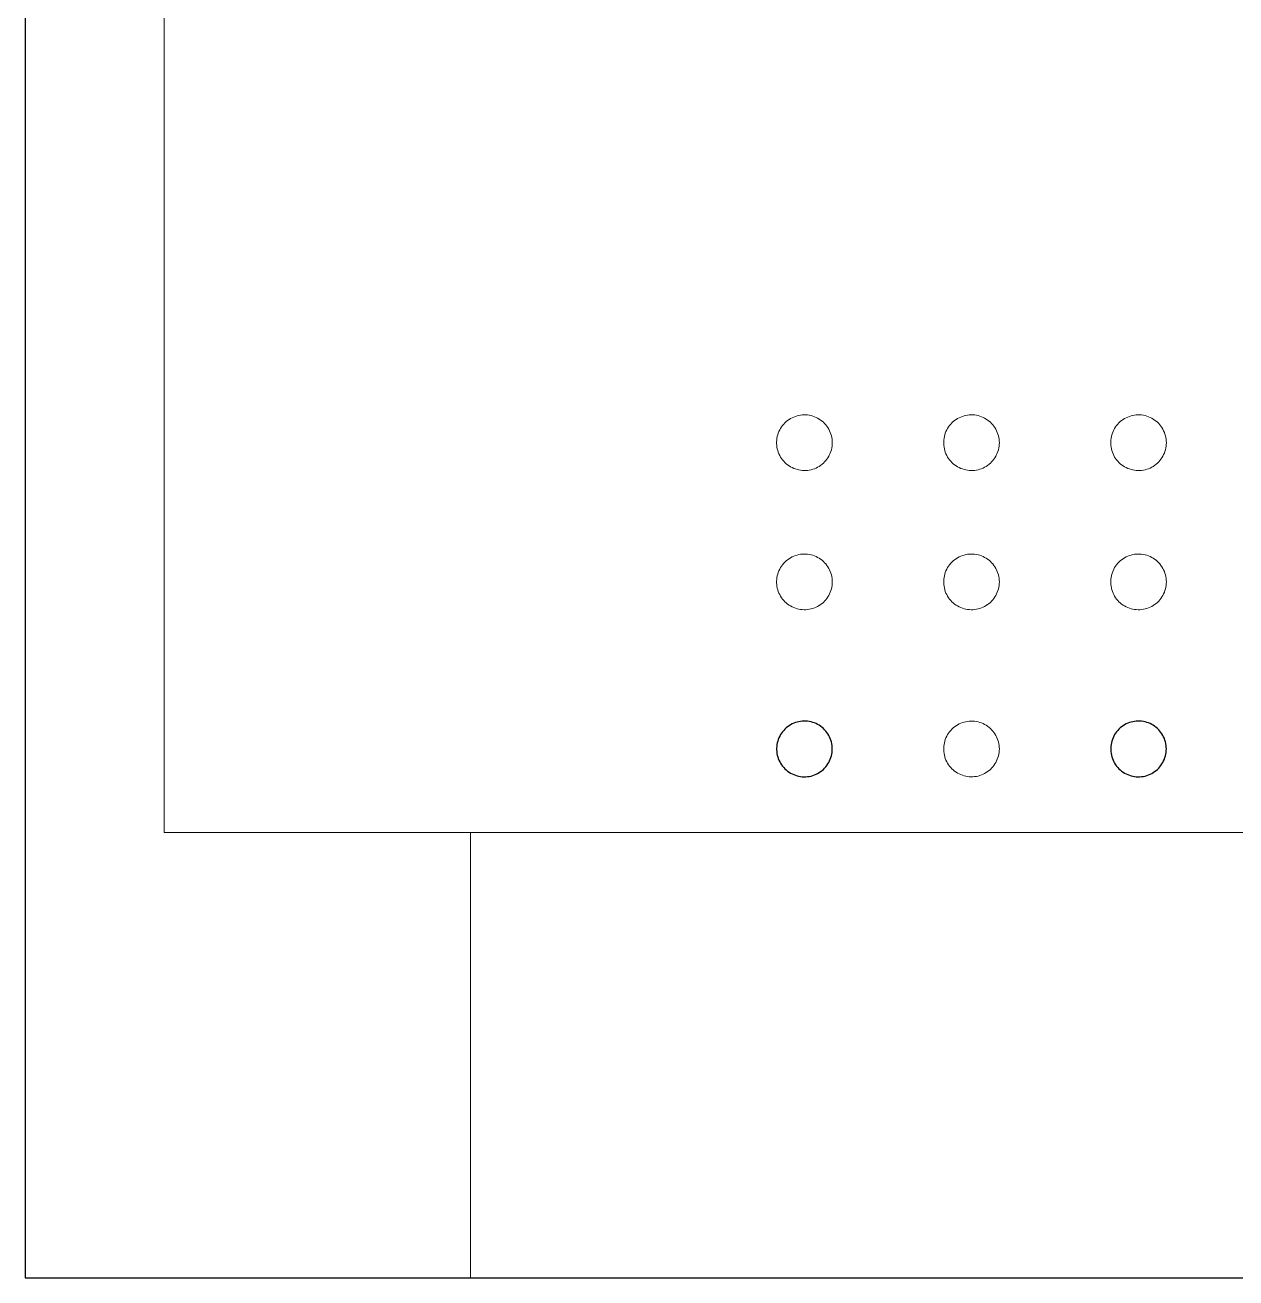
# Paper-space layout 'Sample Network Drawing - A1 Sheet' of a CAD drawing. Extents: x 49 to 806, y 22 to 564.
# Drawn here: x 612.486 to 616.105, y 221.859 to 225.603 of the extents above; entities that cross this region are included whole.
import ezdxf

# ---------------------------------------------------------------- set-up
doc = ezdxf.new("R2010")
doc.units = 0
doc.layers.add('N-EQPM', color=4, linetype='Continuous', lineweight=25)

psp = doc.layouts.new('Sample Network Drawing - A1 Sheet')

# ---------------------------------------------------------------- linework, layer by layer
at = {"layer": 'N-EQPM', "lineweight": 30}
for p, q in [((612.4862, 237.0003), (612.4862, 221.8591)), ((612.4862, 237.0003), (612.4862, 221.8591)), ((612.4862, 221.8591), (619.7241, 221.8591)), ((612.4862, 221.8591), (619.7241, 221.8591))]:
    psp.add_line(p, q, dxfattribs=at)
at = {"layer": 'N-EQPM', "lineweight": 0}
for points in [[(618.6425, 229.2633), (612.9022, 229.2633), (612.9022, 223.1902), (618.6425, 223.1902), (618.6425, 229.2633)], [(614.8988, 224.3549), (614.8987, 224.3601), (614.8982, 224.3654), (614.8973, 224.3706), (614.8962, 224.3758), (614.8947, 224.3808), (614.8929, 224.3858), (614.8908, 224.3906), (614.8883, 224.3953), (614.8856, 224.3998), (614.8826, 224.4042), (614.8794, 224.4083), (614.8759, 224.4123), (614.8721, 224.416), (614.8681, 224.4194), (614.8639, 224.4226), (614.8595, 224.4256), (614.8549, 224.4282), (614.8502, 224.4305), (614.8453, 224.4326), (614.8404, 224.4343), (614.8353, 224.4357), (614.8301, 224.4368), (614.8249, 224.4376), (614.8196, 224.438), (614.8143, 224.4381), (614.8091, 224.4378), (614.8038, 224.4372), (614.7986, 224.4363), (614.7935, 224.4351), (614.7884, 224.4335), (614.7835, 224.4316), (614.7787, 224.4294), (614.7741, 224.4269), (614.7696, 224.4241), (614.7653, 224.4211), (614.7612, 224.4177), (614.7573, 224.4142), (614.7536, 224.4103), (614.7503, 224.4063), (614.7471, 224.402), (614.7443, 224.3976), (614.7417, 224.393), (614.7394, 224.3882), (614.7375, 224.3833), (614.7358, 224.3783), (614.7345, 224.3732), (614.7335, 224.368), (614.7328, 224.3628), (614.7325, 224.3575), (614.7325, 224.3522), (614.7328, 224.347), (614.7335, 224.3417), (614.7345, 224.3365), (614.7358, 224.3314), (614.7375, 224.3264), (614.7394, 224.3215), (614.7417, 224.3168), (614.7443, 224.3121), (614.7471, 224.3077), (614.7503, 224.3034), (614.7536, 224.2994), (614.7573, 224.2956), (614.7612, 224.292), (614.7653, 224.2887), (614.7696, 224.2856), (614.7741, 224.2828), (614.7787, 224.2803), (614.7835, 224.2781), (614.7884, 224.2763), (614.7935, 224.2747), (614.7986, 224.2734), (614.8038, 224.2725), (614.8091, 224.2719), (614.8143, 224.2717), (614.8196, 224.2718), (614.8249, 224.2722), (614.8301, 224.2729), (614.8353, 224.274), (614.8404, 224.2754), (614.8453, 224.2772), (614.8502, 224.2792), (614.8549, 224.2815), (614.8595, 224.2842), (614.8639, 224.2871), (614.8681, 224.2903), (614.8721, 224.2938), (614.8759, 224.2975), (614.8794, 224.3014), (614.8826, 224.3055), (614.8856, 224.3099), (614.8883, 224.3144), (614.8908, 224.3191), (614.8929, 224.324), (614.8947, 224.3289), (614.8962, 224.334), (614.8973, 224.3391), (614.8982, 224.3443), (614.8987, 224.3496), (614.8988, 224.3549)], [(614.8988, 224.3549), (614.8987, 224.3601), (614.8982, 224.3654), (614.8973, 224.3706), (614.8962, 224.3758), (614.8947, 224.3808), (614.8929, 224.3858), (614.8908, 224.3906), (614.8883, 224.3953), (614.8856, 224.3998), (614.8826, 224.4042), (614.8794, 224.4083), (614.8759, 224.4123), (614.8721, 224.416), (614.8681, 224.4194), (614.8639, 224.4226), (614.8595, 224.4256), (614.8549, 224.4282), (614.8502, 224.4305), (614.8453, 224.4326), (614.8404, 224.4343), (614.8353, 224.4357), (614.8301, 224.4368), (614.8249, 224.4376), (614.8196, 224.438), (614.8143, 224.4381), (614.8091, 224.4378), (614.8038, 224.4372), (614.7986, 224.4363), (614.7935, 224.4351), (614.7884, 224.4335), (614.7835, 224.4316), (614.7787, 224.4294), (614.7741, 224.4269), (614.7696, 224.4241), (614.7653, 224.4211), (614.7612, 224.4177), (614.7573, 224.4142), (614.7536, 224.4103), (614.7503, 224.4063), (614.7471, 224.402), (614.7443, 224.3976), (614.7417, 224.393), (614.7394, 224.3882), (614.7375, 224.3833), (614.7358, 224.3783), (614.7345, 224.3732), (614.7335, 224.368), (614.7328, 224.3628), (614.7325, 224.3575), (614.7325, 224.3522), (614.7328, 224.347), (614.7335, 224.3417), (614.7345, 224.3365), (614.7358, 224.3314), (614.7375, 224.3264), (614.7394, 224.3215), (614.7417, 224.3168), (614.7443, 224.3121), (614.7471, 224.3077), (614.7503, 224.3034), (614.7536, 224.2994), (614.7573, 224.2956), (614.7612, 224.292), (614.7653, 224.2887), (614.7696, 224.2856), (614.7741, 224.2828), (614.7787, 224.2803), (614.7835, 224.2781), (614.7884, 224.2763), (614.7935, 224.2747), (614.7986, 224.2734), (614.8038, 224.2725), (614.8091, 224.2719), (614.8143, 224.2717), (614.8196, 224.2718), (614.8249, 224.2722), (614.8301, 224.2729), (614.8353, 224.274), (614.8404, 224.2754), (614.8453, 224.2772), (614.8502, 224.2792), (614.8549, 224.2815), (614.8595, 224.2842), (614.8639, 224.2871), (614.8681, 224.2903), (614.8721, 224.2938), (614.8759, 224.2975), (614.8794, 224.3014), (614.8826, 224.3055), (614.8856, 224.3099), (614.8883, 224.3144), (614.8908, 224.3191), (614.8929, 224.324), (614.8947, 224.3289), (614.8962, 224.334), (614.8973, 224.3391), (614.8982, 224.3443), (614.8987, 224.3496), (614.8988, 224.3549)], [(615.398, 224.3549), (615.3978, 224.3601), (615.3973, 224.3654), (615.3965, 224.3706), (615.3953, 224.3758), (615.3938, 224.3808), (615.392, 224.3858), (615.3899, 224.3906), (615.3875, 224.3953), (615.3848, 224.3998), (615.3818, 224.4042), (615.3785, 224.4083), (615.375, 224.4123), (615.3713, 224.416), (615.3673, 224.4194), (615.3631, 224.4226), (615.3587, 224.4256), (615.3541, 224.4282), (615.3494, 224.4305), (615.3445, 224.4326), (615.3395, 224.4343), (615.3344, 224.4357), (615.3293, 224.4368), (615.324, 224.4376), (615.3188, 224.438), (615.3135, 224.4381), (615.3082, 224.4378), (615.303, 224.4372), (615.2978, 224.4363), (615.2926, 224.4351), (615.2876, 224.4335), (615.2827, 224.4316), (615.2779, 224.4294), (615.2732, 224.4269), (615.2687, 224.4241), (615.2644, 224.4211), (615.2603, 224.4177), (615.2565, 224.4142), (615.2528, 224.4103), (615.2494, 224.4063), (615.2463, 224.402), (615.2434, 224.3976), (615.2409, 224.393), (615.2386, 224.3882), (615.2366, 224.3833), (615.235, 224.3783), (615.2337, 224.3732), (615.2327, 224.368), (615.232, 224.3628), (615.2317, 224.3575), (615.2317, 224.3522), (615.232, 224.347), (615.2327, 224.3417), (615.2337, 224.3365), (615.235, 224.3314), (615.2366, 224.3264), (615.2386, 224.3215), (615.2409, 224.3168), (615.2434, 224.3121), (615.2463, 224.3077), (615.2494, 224.3034), (615.2528, 224.2994), (615.2565, 224.2956), (615.2603, 224.292), (615.2644, 224.2887), (615.2687, 224.2856), (615.2732, 224.2828), (615.2779, 224.2803), (615.2827, 224.2781), (615.2876, 224.2763), (615.2926, 224.2747), (615.2978, 224.2734), (615.303, 224.2725), (615.3082, 224.2719), (615.3135, 224.2717), (615.3188, 224.2718), (615.324, 224.2722), (615.3293, 224.2729), (615.3344, 224.274), (615.3395, 224.2754), (615.3445, 224.2772), (615.3494, 224.2792), (615.3541, 224.2815), (615.3587, 224.2842), (615.3631, 224.2871), (615.3673, 224.2903), (615.3713, 224.2938), (615.375, 224.2975), (615.3785, 224.3014), (615.3818, 224.3055), (615.3848, 224.3099), (615.3875, 224.3144), (615.3899, 224.3191), (615.392, 224.324), (615.3938, 224.3289), (615.3953, 224.334), (615.3965, 224.3391), (615.3973, 224.3443), (615.3978, 224.3496), (615.398, 224.3549)], [(615.398, 224.3549), (615.3978, 224.3601), (615.3973, 224.3654), (615.3965, 224.3706), (615.3953, 224.3758), (615.3938, 224.3808), (615.392, 224.3858), (615.3899, 224.3906), (615.3875, 224.3953), (615.3848, 224.3998), (615.3818, 224.4042), (615.3785, 224.4083), (615.375, 224.4123), (615.3713, 224.416), (615.3673, 224.4194), (615.3631, 224.4226), (615.3587, 224.4256), (615.3541, 224.4282), (615.3494, 224.4305), (615.3445, 224.4326), (615.3395, 224.4343), (615.3344, 224.4357), (615.3293, 224.4368), (615.324, 224.4376), (615.3188, 224.438), (615.3135, 224.4381), (615.3082, 224.4378), (615.303, 224.4372), (615.2978, 224.4363), (615.2926, 224.4351), (615.2876, 224.4335), (615.2827, 224.4316), (615.2779, 224.4294), (615.2732, 224.4269), (615.2687, 224.4241), (615.2644, 224.4211), (615.2603, 224.4177), (615.2565, 224.4142), (615.2528, 224.4103), (615.2494, 224.4063), (615.2463, 224.402), (615.2434, 224.3976), (615.2409, 224.393), (615.2386, 224.3882), (615.2366, 224.3833), (615.235, 224.3783), (615.2337, 224.3732), (615.2327, 224.368), (615.232, 224.3628), (615.2317, 224.3575), (615.2317, 224.3522), (615.232, 224.347), (615.2327, 224.3417), (615.2337, 224.3365), (615.235, 224.3314), (615.2366, 224.3264), (615.2386, 224.3215), (615.2409, 224.3168), (615.2434, 224.3121), (615.2463, 224.3077), (615.2494, 224.3034), (615.2528, 224.2994), (615.2565, 224.2956), (615.2603, 224.292), (615.2644, 224.2887), (615.2687, 224.2856), (615.2732, 224.2828), (615.2779, 224.2803), (615.2827, 224.2781), (615.2876, 224.2763), (615.2926, 224.2747), (615.2978, 224.2734), (615.303, 224.2725), (615.3082, 224.2719), (615.3135, 224.2717), (615.3188, 224.2718), (615.324, 224.2722), (615.3293, 224.2729), (615.3344, 224.274), (615.3395, 224.2754), (615.3445, 224.2772), (615.3494, 224.2792), (615.3541, 224.2815), (615.3587, 224.2842), (615.3631, 224.2871), (615.3673, 224.2903), (615.3713, 224.2938), (615.375, 224.2975), (615.3785, 224.3014), (615.3818, 224.3055), (615.3848, 224.3099), (615.3875, 224.3144), (615.3899, 224.3191), (615.392, 224.324), (615.3938, 224.3289), (615.3953, 224.334), (615.3965, 224.3391), (615.3973, 224.3443), (615.3978, 224.3496), (615.398, 224.3549)], [(615.8972, 224.3549), (615.897, 224.3601), (615.8965, 224.3654), (615.8957, 224.3706), (615.8945, 224.3758), (615.893, 224.3808), (615.8912, 224.3858), (615.8891, 224.3906), (615.8867, 224.3953), (615.884, 224.3998), (615.881, 224.4042), (615.8777, 224.4083), (615.8742, 224.4123), (615.8704, 224.416), (615.8664, 224.4194), (615.8622, 224.4226), (615.8578, 224.4256), (615.8533, 224.4282), (615.8485, 224.4305), (615.8437, 224.4326), (615.8387, 224.4343), (615.8336, 224.4357), (615.8284, 224.4368), (615.8232, 224.4376), (615.8179, 224.438), (615.8127, 224.4381), (615.8074, 224.4378), (615.8021, 224.4372), (615.7969, 224.4363), (615.7918, 224.4351), (615.7868, 224.4335), (615.7818, 224.4316), (615.777, 224.4294), (615.7724, 224.4269), (615.7679, 224.4241), (615.7636, 224.4211), (615.7595, 224.4177), (615.7556, 224.4142), (615.752, 224.4103), (615.7486, 224.4063), (615.7454, 224.402), (615.7426, 224.3976), (615.74, 224.393), (615.7378, 224.3882), (615.7358, 224.3833), (615.7341, 224.3783), (615.7328, 224.3732), (615.7318, 224.368), (615.7312, 224.3628), (615.7308, 224.3575), (615.7308, 224.3522), (615.7312, 224.347), (615.7318, 224.3417), (615.7328, 224.3365), (615.7341, 224.3314), (615.7358, 224.3264), (615.7378, 224.3215), (615.74, 224.3168), (615.7426, 224.3121), (615.7454, 224.3077), (615.7486, 224.3034), (615.752, 224.2994), (615.7556, 224.2956), (615.7595, 224.292), (615.7636, 224.2887), (615.7679, 224.2856), (615.7724, 224.2828), (615.777, 224.2803), (615.7818, 224.2781), (615.7868, 224.2763), (615.7918, 224.2747), (615.7969, 224.2734), (615.8021, 224.2725), (615.8074, 224.2719), (615.8127, 224.2717), (615.8179, 224.2718), (615.8232, 224.2722), (615.8284, 224.2729), (615.8336, 224.274), (615.8387, 224.2754), (615.8437, 224.2772), (615.8485, 224.2792), (615.8533, 224.2815), (615.8578, 224.2842), (615.8622, 224.2871), (615.8664, 224.2903), (615.8704, 224.2938), (615.8742, 224.2975), (615.8777, 224.3014), (615.881, 224.3055), (615.884, 224.3099), (615.8867, 224.3144), (615.8891, 224.3191), (615.8912, 224.324), (615.893, 224.3289), (615.8945, 224.334), (615.8957, 224.3391), (615.8965, 224.3443), (615.897, 224.3496), (615.8972, 224.3549)], [(615.8972, 224.3549), (615.897, 224.3601), (615.8965, 224.3654), (615.8957, 224.3706), (615.8945, 224.3758), (615.893, 224.3808), (615.8912, 224.3858), (615.8891, 224.3906), (615.8867, 224.3953), (615.884, 224.3998), (615.881, 224.4042), (615.8777, 224.4083), (615.8742, 224.4123), (615.8704, 224.416), (615.8664, 224.4194), (615.8622, 224.4226), (615.8578, 224.4256), (615.8533, 224.4282), (615.8485, 224.4305), (615.8437, 224.4326), (615.8387, 224.4343), (615.8336, 224.4357), (615.8284, 224.4368), (615.8232, 224.4376), (615.8179, 224.438), (615.8127, 224.4381), (615.8074, 224.4378), (615.8021, 224.4372), (615.7969, 224.4363), (615.7918, 224.4351), (615.7868, 224.4335), (615.7818, 224.4316), (615.777, 224.4294), (615.7724, 224.4269), (615.7679, 224.4241), (615.7636, 224.4211), (615.7595, 224.4177), (615.7556, 224.4142), (615.752, 224.4103), (615.7486, 224.4063), (615.7454, 224.402), (615.7426, 224.3976), (615.74, 224.393), (615.7378, 224.3882), (615.7358, 224.3833), (615.7341, 224.3783), (615.7328, 224.3732), (615.7318, 224.368), (615.7312, 224.3628), (615.7308, 224.3575), (615.7308, 224.3522), (615.7312, 224.347), (615.7318, 224.3417), (615.7328, 224.3365), (615.7341, 224.3314), (615.7358, 224.3264), (615.7378, 224.3215), (615.74, 224.3168), (615.7426, 224.3121), (615.7454, 224.3077), (615.7486, 224.3034), (615.752, 224.2994), (615.7556, 224.2956), (615.7595, 224.292), (615.7636, 224.2887), (615.7679, 224.2856), (615.7724, 224.2828), (615.777, 224.2803), (615.7818, 224.2781), (615.7868, 224.2763), (615.7918, 224.2747), (615.7969, 224.2734), (615.8021, 224.2725), (615.8074, 224.2719), (615.8127, 224.2717), (615.8179, 224.2718), (615.8232, 224.2722), (615.8284, 224.2729), (615.8336, 224.274), (615.8387, 224.2754), (615.8437, 224.2772), (615.8485, 224.2792), (615.8533, 224.2815), (615.8578, 224.2842), (615.8622, 224.2871), (615.8664, 224.2903), (615.8704, 224.2938), (615.8742, 224.2975), (615.8777, 224.3014), (615.881, 224.3055), (615.884, 224.3099), (615.8867, 224.3144), (615.8891, 224.3191), (615.8912, 224.324), (615.893, 224.3289), (615.8945, 224.334), (615.8957, 224.3391), (615.8965, 224.3443), (615.897, 224.3496), (615.8972, 224.3549)], [(614.8988, 223.9389), (614.8987, 223.9442), (614.8982, 223.9494), (614.8973, 223.9546), (614.8962, 223.9598), (614.8947, 223.9649), (614.8929, 223.9698), (614.8908, 223.9747), (614.8883, 223.9794), (614.8856, 223.9839), (614.8826, 223.9882), (614.8794, 223.9924), (614.8759, 223.9963), (614.8721, 224), (614.8681, 224.0035), (614.8639, 224.0067), (614.8595, 224.0096), (614.8549, 224.0122), (614.8502, 224.0146), (614.8453, 224.0166), (614.8404, 224.0183), (614.8353, 224.0198), (614.8301, 224.0208), (614.8249, 224.0216), (614.8196, 224.022), (614.8143, 224.0221), (614.8091, 224.0218), (614.8038, 224.0213), (614.7986, 224.0203), (614.7935, 224.0191), (614.7884, 224.0175), (614.7835, 224.0156), (614.7787, 224.0134), (614.7741, 224.011), (614.7696, 224.0082), (614.7653, 224.0051), (614.7612, 224.0018), (614.7573, 223.9982), (614.7536, 223.9944), (614.7503, 223.9903), (614.7471, 223.9861), (614.7443, 223.9816), (614.7417, 223.977), (614.7394, 223.9723), (614.7375, 223.9674), (614.7358, 223.9623), (614.7345, 223.9572), (614.7335, 223.952), (614.7328, 223.9468), (614.7325, 223.9415), (614.7325, 223.9363), (614.7328, 223.931), (614.7335, 223.9258), (614.7345, 223.9206), (614.7358, 223.9155), (614.7375, 223.9105), (614.7394, 223.9056), (614.7417, 223.9008), (614.7443, 223.8962), (614.7471, 223.8917), (614.7503, 223.8875), (614.7536, 223.8834), (614.7573, 223.8796), (614.7612, 223.876), (614.7653, 223.8727), (614.7696, 223.8696), (614.7741, 223.8669), (614.7787, 223.8644), (614.7835, 223.8622), (614.7884, 223.8603), (614.7935, 223.8587), (614.7986, 223.8575), (614.8038, 223.8566), (614.8091, 223.856), (614.8143, 223.8557), (614.8196, 223.8558), (614.8249, 223.8562), (614.8301, 223.857), (614.8353, 223.8581), (614.8404, 223.8595), (614.8453, 223.8612), (614.8502, 223.8632), (614.8549, 223.8656), (614.8595, 223.8682), (614.8639, 223.8711), (614.8681, 223.8743), (614.8721, 223.8778), (614.8759, 223.8815), (614.8794, 223.8854), (614.8826, 223.8896), (614.8856, 223.8939), (614.8883, 223.8985), (614.8908, 223.9031), (614.8929, 223.908), (614.8947, 223.9129), (614.8962, 223.918), (614.8973, 223.9232), (614.8982, 223.9284), (614.8987, 223.9336), (614.8988, 223.9389)], [(614.8988, 223.9389), (614.8987, 223.9442), (614.8982, 223.9494), (614.8973, 223.9546), (614.8962, 223.9598), (614.8947, 223.9649), (614.8929, 223.9698), (614.8908, 223.9747), (614.8883, 223.9794), (614.8856, 223.9839), (614.8826, 223.9882), (614.8794, 223.9924), (614.8759, 223.9963), (614.8721, 224), (614.8681, 224.0035), (614.8639, 224.0067), (614.8595, 224.0096), (614.8549, 224.0122), (614.8502, 224.0146), (614.8453, 224.0166), (614.8404, 224.0183), (614.8353, 224.0198), (614.8301, 224.0208), (614.8249, 224.0216), (614.8196, 224.022), (614.8143, 224.0221), (614.8091, 224.0218), (614.8038, 224.0213), (614.7986, 224.0203), (614.7935, 224.0191), (614.7884, 224.0175), (614.7835, 224.0156), (614.7787, 224.0134), (614.7741, 224.011), (614.7696, 224.0082), (614.7653, 224.0051), (614.7612, 224.0018), (614.7573, 223.9982), (614.7536, 223.9944), (614.7503, 223.9903), (614.7471, 223.9861), (614.7443, 223.9816), (614.7417, 223.977), (614.7394, 223.9723), (614.7375, 223.9674), (614.7358, 223.9623), (614.7345, 223.9572), (614.7335, 223.952), (614.7328, 223.9468), (614.7325, 223.9415), (614.7325, 223.9363), (614.7328, 223.931), (614.7335, 223.9258), (614.7345, 223.9206), (614.7358, 223.9155), (614.7375, 223.9105), (614.7394, 223.9056), (614.7417, 223.9008), (614.7443, 223.8962), (614.7471, 223.8917), (614.7503, 223.8875), (614.7536, 223.8834), (614.7573, 223.8796), (614.7612, 223.876), (614.7653, 223.8727), (614.7696, 223.8696), (614.7741, 223.8669), (614.7787, 223.8644), (614.7835, 223.8622), (614.7884, 223.8603), (614.7935, 223.8587), (614.7986, 223.8575), (614.8038, 223.8566), (614.8091, 223.856), (614.8143, 223.8557), (614.8196, 223.8558), (614.8249, 223.8562), (614.8301, 223.857), (614.8353, 223.8581), (614.8404, 223.8595), (614.8453, 223.8612), (614.8502, 223.8632), (614.8549, 223.8656), (614.8595, 223.8682), (614.8639, 223.8711), (614.8681, 223.8743), (614.8721, 223.8778), (614.8759, 223.8815), (614.8794, 223.8854), (614.8826, 223.8896), (614.8856, 223.8939), (614.8883, 223.8985), (614.8908, 223.9031), (614.8929, 223.908), (614.8947, 223.9129), (614.8962, 223.918), (614.8973, 223.9232), (614.8982, 223.9284), (614.8987, 223.9336), (614.8988, 223.9389)], [(615.398, 223.9389), (615.3978, 223.9442), (615.3973, 223.9494), (615.3965, 223.9546), (615.3953, 223.9598), (615.3938, 223.9649), (615.392, 223.9698), (615.3899, 223.9747), (615.3875, 223.9794), (615.3848, 223.9839), (615.3818, 223.9882), (615.3785, 223.9924), (615.375, 223.9963), (615.3713, 224), (615.3673, 224.0035), (615.3631, 224.0067), (615.3587, 224.0096), (615.3541, 224.0122), (615.3494, 224.0146), (615.3445, 224.0166), (615.3395, 224.0183), (615.3344, 224.0198), (615.3293, 224.0208), (615.324, 224.0216), (615.3188, 224.022), (615.3135, 224.0221), (615.3082, 224.0218), (615.303, 224.0213), (615.2978, 224.0203), (615.2926, 224.0191), (615.2876, 224.0175), (615.2827, 224.0156), (615.2779, 224.0134), (615.2732, 224.011), (615.2687, 224.0082), (615.2644, 224.0051), (615.2603, 224.0018), (615.2565, 223.9982), (615.2528, 223.9944), (615.2494, 223.9903), (615.2463, 223.9861), (615.2434, 223.9816), (615.2409, 223.977), (615.2386, 223.9723), (615.2366, 223.9674), (615.235, 223.9623), (615.2337, 223.9572), (615.2327, 223.952), (615.232, 223.9468), (615.2317, 223.9415), (615.2317, 223.9363), (615.232, 223.931), (615.2327, 223.9258), (615.2337, 223.9206), (615.235, 223.9155), (615.2366, 223.9105), (615.2386, 223.9056), (615.2409, 223.9008), (615.2434, 223.8962), (615.2463, 223.8917), (615.2494, 223.8875), (615.2528, 223.8834), (615.2565, 223.8796), (615.2603, 223.876), (615.2644, 223.8727), (615.2687, 223.8696), (615.2732, 223.8669), (615.2779, 223.8644), (615.2827, 223.8622), (615.2876, 223.8603), (615.2926, 223.8587), (615.2978, 223.8575), (615.303, 223.8566), (615.3082, 223.856), (615.3135, 223.8557), (615.3188, 223.8558), (615.324, 223.8562), (615.3293, 223.857), (615.3344, 223.8581), (615.3395, 223.8595), (615.3445, 223.8612), (615.3494, 223.8632), (615.3541, 223.8656), (615.3587, 223.8682), (615.3631, 223.8711), (615.3673, 223.8743), (615.3713, 223.8778), (615.375, 223.8815), (615.3785, 223.8854), (615.3818, 223.8896), (615.3848, 223.8939), (615.3875, 223.8985), (615.3899, 223.9031), (615.392, 223.908), (615.3938, 223.9129), (615.3953, 223.918), (615.3965, 223.9232), (615.3973, 223.9284), (615.3978, 223.9336), (615.398, 223.9389)], [(615.398, 223.9389), (615.3978, 223.9442), (615.3973, 223.9494), (615.3965, 223.9546), (615.3953, 223.9598), (615.3938, 223.9649), (615.392, 223.9698), (615.3899, 223.9747), (615.3875, 223.9794), (615.3848, 223.9839), (615.3818, 223.9882), (615.3785, 223.9924), (615.375, 223.9963), (615.3713, 224), (615.3673, 224.0035), (615.3631, 224.0067), (615.3587, 224.0096), (615.3541, 224.0122), (615.3494, 224.0146), (615.3445, 224.0166), (615.3395, 224.0183), (615.3344, 224.0198), (615.3293, 224.0208), (615.324, 224.0216), (615.3188, 224.022), (615.3135, 224.0221), (615.3082, 224.0218), (615.303, 224.0213), (615.2978, 224.0203), (615.2926, 224.0191), (615.2876, 224.0175), (615.2827, 224.0156), (615.2779, 224.0134), (615.2732, 224.011), (615.2687, 224.0082), (615.2644, 224.0051), (615.2603, 224.0018), (615.2565, 223.9982), (615.2528, 223.9944), (615.2494, 223.9903), (615.2463, 223.9861), (615.2434, 223.9816), (615.2409, 223.977), (615.2386, 223.9723), (615.2366, 223.9674), (615.235, 223.9623), (615.2337, 223.9572), (615.2327, 223.952), (615.232, 223.9468), (615.2317, 223.9415), (615.2317, 223.9363), (615.232, 223.931), (615.2327, 223.9258), (615.2337, 223.9206), (615.235, 223.9155), (615.2366, 223.9105), (615.2386, 223.9056), (615.2409, 223.9008), (615.2434, 223.8962), (615.2463, 223.8917), (615.2494, 223.8875), (615.2528, 223.8834), (615.2565, 223.8796), (615.2603, 223.876), (615.2644, 223.8727), (615.2687, 223.8696), (615.2732, 223.8669), (615.2779, 223.8644), (615.2827, 223.8622), (615.2876, 223.8603), (615.2926, 223.8587), (615.2978, 223.8575), (615.303, 223.8566), (615.3082, 223.856), (615.3135, 223.8557), (615.3188, 223.8558), (615.324, 223.8562), (615.3293, 223.857), (615.3344, 223.8581), (615.3395, 223.8595), (615.3445, 223.8612), (615.3494, 223.8632), (615.3541, 223.8656), (615.3587, 223.8682), (615.3631, 223.8711), (615.3673, 223.8743), (615.3713, 223.8778), (615.375, 223.8815), (615.3785, 223.8854), (615.3818, 223.8896), (615.3848, 223.8939), (615.3875, 223.8985), (615.3899, 223.9031), (615.392, 223.908), (615.3938, 223.9129), (615.3953, 223.918), (615.3965, 223.9232), (615.3973, 223.9284), (615.3978, 223.9336), (615.398, 223.9389)], [(615.8972, 223.9389), (615.897, 223.9442), (615.8965, 223.9494), (615.8957, 223.9546), (615.8945, 223.9598), (615.893, 223.9649), (615.8912, 223.9698), (615.8891, 223.9747), (615.8867, 223.9794), (615.884, 223.9839), (615.881, 223.9882), (615.8777, 223.9924), (615.8742, 223.9963), (615.8704, 224), (615.8664, 224.0035), (615.8622, 224.0067), (615.8578, 224.0096), (615.8533, 224.0122), (615.8485, 224.0146), (615.8437, 224.0166), (615.8387, 224.0183), (615.8336, 224.0198), (615.8284, 224.0208), (615.8232, 224.0216), (615.8179, 224.022), (615.8127, 224.0221), (615.8074, 224.0218), (615.8021, 224.0213), (615.7969, 224.0203), (615.7918, 224.0191), (615.7868, 224.0175), (615.7818, 224.0156), (615.777, 224.0134), (615.7724, 224.011), (615.7679, 224.0082), (615.7636, 224.0051), (615.7595, 224.0018), (615.7556, 223.9982), (615.752, 223.9944), (615.7486, 223.9903), (615.7454, 223.9861), (615.7426, 223.9816), (615.74, 223.977), (615.7378, 223.9723), (615.7358, 223.9674), (615.7341, 223.9623), (615.7328, 223.9572), (615.7318, 223.952), (615.7312, 223.9468), (615.7308, 223.9415), (615.7308, 223.9363), (615.7312, 223.931), (615.7318, 223.9258), (615.7328, 223.9206), (615.7341, 223.9155), (615.7358, 223.9105), (615.7378, 223.9056), (615.74, 223.9008), (615.7426, 223.8962), (615.7454, 223.8917), (615.7486, 223.8875), (615.752, 223.8834), (615.7556, 223.8796), (615.7595, 223.876), (615.7636, 223.8727), (615.7679, 223.8696), (615.7724, 223.8669), (615.777, 223.8644), (615.7818, 223.8622), (615.7868, 223.8603), (615.7918, 223.8587), (615.7969, 223.8575), (615.8021, 223.8566), (615.8074, 223.856), (615.8127, 223.8557), (615.8179, 223.8558), (615.8232, 223.8562), (615.8284, 223.857), (615.8336, 223.8581), (615.8387, 223.8595), (615.8437, 223.8612), (615.8485, 223.8632), (615.8533, 223.8656), (615.8578, 223.8682), (615.8622, 223.8711), (615.8664, 223.8743), (615.8704, 223.8778), (615.8742, 223.8815), (615.8777, 223.8854), (615.881, 223.8896), (615.884, 223.8939), (615.8867, 223.8985), (615.8891, 223.9031), (615.8912, 223.908), (615.893, 223.9129), (615.8945, 223.918), (615.8957, 223.9232), (615.8965, 223.9284), (615.897, 223.9336), (615.8972, 223.9389)], [(615.8972, 223.9389), (615.897, 223.9442), (615.8965, 223.9494), (615.8957, 223.9546), (615.8945, 223.9598), (615.893, 223.9649), (615.8912, 223.9698), (615.8891, 223.9747), (615.8867, 223.9794), (615.884, 223.9839), (615.881, 223.9882), (615.8777, 223.9924), (615.8742, 223.9963), (615.8704, 224), (615.8664, 224.0035), (615.8622, 224.0067), (615.8578, 224.0096), (615.8533, 224.0122), (615.8485, 224.0146), (615.8437, 224.0166), (615.8387, 224.0183), (615.8336, 224.0198), (615.8284, 224.0208), (615.8232, 224.0216), (615.8179, 224.022), (615.8127, 224.0221), (615.8074, 224.0218), (615.8021, 224.0213), (615.7969, 224.0203), (615.7918, 224.0191), (615.7868, 224.0175), (615.7818, 224.0156), (615.777, 224.0134), (615.7724, 224.011), (615.7679, 224.0082), (615.7636, 224.0051), (615.7595, 224.0018), (615.7556, 223.9982), (615.752, 223.9944), (615.7486, 223.9903), (615.7454, 223.9861), (615.7426, 223.9816), (615.74, 223.977), (615.7378, 223.9723), (615.7358, 223.9674), (615.7341, 223.9623), (615.7328, 223.9572), (615.7318, 223.952), (615.7312, 223.9468), (615.7308, 223.9415), (615.7308, 223.9363), (615.7312, 223.931), (615.7318, 223.9258), (615.7328, 223.9206), (615.7341, 223.9155), (615.7358, 223.9105), (615.7378, 223.9056), (615.74, 223.9008), (615.7426, 223.8962), (615.7454, 223.8917), (615.7486, 223.8875), (615.752, 223.8834), (615.7556, 223.8796), (615.7595, 223.876), (615.7636, 223.8727), (615.7679, 223.8696), (615.7724, 223.8669), (615.777, 223.8644), (615.7818, 223.8622), (615.7868, 223.8603), (615.7918, 223.8587), (615.7969, 223.8575), (615.8021, 223.8566), (615.8074, 223.856), (615.8127, 223.8557), (615.8179, 223.8558), (615.8232, 223.8562), (615.8284, 223.857), (615.8336, 223.8581), (615.8387, 223.8595), (615.8437, 223.8612), (615.8485, 223.8632), (615.8533, 223.8656), (615.8578, 223.8682), (615.8622, 223.8711), (615.8664, 223.8743), (615.8704, 223.8778), (615.8742, 223.8815), (615.8777, 223.8854), (615.881, 223.8896), (615.884, 223.8939), (615.8867, 223.8985), (615.8891, 223.9031), (615.8912, 223.908), (615.893, 223.9129), (615.8945, 223.918), (615.8957, 223.9232), (615.8965, 223.9284), (615.897, 223.9336), (615.8972, 223.9389)], [(614.8988, 223.4397), (614.8987, 223.445), (614.8982, 223.4503), (614.8973, 223.4555), (614.8962, 223.4606), (614.8947, 223.4657), (614.8929, 223.4707), (614.8908, 223.4755), (614.8883, 223.4802), (614.8856, 223.4847), (614.8826, 223.4891), (614.8794, 223.4932), (614.8759, 223.4972), (614.8721, 223.5009), (614.8681, 223.5043), (614.8639, 223.5075), (614.8595, 223.5104), (614.8549, 223.5131), (614.8502, 223.5154), (614.8453, 223.5175), (614.8404, 223.5192), (614.8353, 223.5206), (614.8301, 223.5217), (614.8249, 223.5224), (614.8196, 223.5228), (614.8143, 223.5229), (614.8091, 223.5227), (614.8038, 223.5221), (614.7986, 223.5212), (614.7935, 223.5199), (614.7884, 223.5184), (614.7835, 223.5165), (614.7787, 223.5143), (614.7741, 223.5118), (614.7696, 223.509), (614.7653, 223.5059), (614.7612, 223.5026), (614.7573, 223.499), (614.7536, 223.4952), (614.7503, 223.4912), (614.7471, 223.4869), (614.7443, 223.4825), (614.7417, 223.4779), (614.7394, 223.4731), (614.7375, 223.4682), (614.7358, 223.4632), (614.7345, 223.4581), (614.7335, 223.4529), (614.7328, 223.4477), (614.7325, 223.4424), (614.7325, 223.4371), (614.7328, 223.4318), (614.7335, 223.4266), (614.7345, 223.4214), (614.7358, 223.4163), (614.7375, 223.4113), (614.7394, 223.4064), (614.7417, 223.4016), (614.7443, 223.397), (614.7471, 223.3926), (614.7503, 223.3883), (614.7536, 223.3843), (614.7573, 223.3805), (614.7612, 223.3769), (614.7653, 223.3735), (614.7696, 223.3705), (614.7741, 223.3677), (614.7787, 223.3652), (614.7835, 223.363), (614.7884, 223.3611), (614.7935, 223.3596), (614.7986, 223.3583), (614.8038, 223.3574), (614.8091, 223.3568), (614.8143, 223.3566), (614.8196, 223.3566), (614.8249, 223.3571), (614.8301, 223.3578), (614.8353, 223.3589), (614.8404, 223.3603), (614.8453, 223.362), (614.8502, 223.3641), (614.8549, 223.3664), (614.8595, 223.3691), (614.8639, 223.372), (614.8681, 223.3752), (614.8721, 223.3786), (614.8759, 223.3823), (614.8794, 223.3863), (614.8826, 223.3904), (614.8856, 223.3948), (614.8883, 223.3993), (614.8908, 223.404), (614.8929, 223.4088), (614.8947, 223.4138), (614.8962, 223.4189), (614.8973, 223.424), (614.8982, 223.4292), (614.8987, 223.4345), (614.8988, 223.4397)], [(615.398, 223.4397), (615.3978, 223.445), (615.3973, 223.4503), (615.3965, 223.4555), (615.3953, 223.4606), (615.3938, 223.4657), (615.392, 223.4707), (615.3899, 223.4755), (615.3875, 223.4802), (615.3848, 223.4847), (615.3818, 223.4891), (615.3785, 223.4932), (615.375, 223.4972), (615.3713, 223.5009), (615.3673, 223.5043), (615.3631, 223.5075), (615.3587, 223.5104), (615.3541, 223.5131), (615.3494, 223.5154), (615.3445, 223.5175), (615.3395, 223.5192), (615.3344, 223.5206), (615.3293, 223.5217), (615.324, 223.5224), (615.3188, 223.5228), (615.3135, 223.5229), (615.3082, 223.5227), (615.303, 223.5221), (615.2978, 223.5212), (615.2926, 223.5199), (615.2876, 223.5184), (615.2827, 223.5165), (615.2779, 223.5143), (615.2732, 223.5118), (615.2687, 223.509), (615.2644, 223.5059), (615.2603, 223.5026), (615.2565, 223.499), (615.2528, 223.4952), (615.2494, 223.4912), (615.2463, 223.4869), (615.2434, 223.4825), (615.2409, 223.4779), (615.2386, 223.4731), (615.2366, 223.4682), (615.235, 223.4632), (615.2337, 223.4581), (615.2327, 223.4529), (615.232, 223.4477), (615.2317, 223.4424), (615.2317, 223.4371), (615.232, 223.4318), (615.2327, 223.4266), (615.2337, 223.4214), (615.235, 223.4163), (615.2366, 223.4113), (615.2386, 223.4064), (615.2409, 223.4016), (615.2434, 223.397), (615.2463, 223.3926), (615.2494, 223.3883), (615.2528, 223.3843), (615.2565, 223.3805), (615.2603, 223.3769), (615.2644, 223.3735), (615.2687, 223.3705), (615.2732, 223.3677), (615.2779, 223.3652), (615.2827, 223.363), (615.2876, 223.3611), (615.2926, 223.3596), (615.2978, 223.3583), (615.303, 223.3574), (615.3082, 223.3568), (615.3135, 223.3566), (615.3188, 223.3566), (615.324, 223.3571), (615.3293, 223.3578), (615.3344, 223.3589), (615.3395, 223.3603), (615.3445, 223.362), (615.3494, 223.3641), (615.3541, 223.3664), (615.3587, 223.3691), (615.3631, 223.372), (615.3673, 223.3752), (615.3713, 223.3786), (615.375, 223.3823), (615.3785, 223.3863), (615.3818, 223.3904), (615.3848, 223.3948), (615.3875, 223.3993), (615.3899, 223.404), (615.392, 223.4088), (615.3938, 223.4138), (615.3953, 223.4189), (615.3965, 223.424), (615.3973, 223.4292), (615.3978, 223.4345), (615.398, 223.4397)], [(615.398, 223.4397), (615.3978, 223.445), (615.3973, 223.4503), (615.3965, 223.4555), (615.3953, 223.4606), (615.3938, 223.4657), (615.392, 223.4707), (615.3899, 223.4755), (615.3875, 223.4802), (615.3848, 223.4847), (615.3818, 223.4891), (615.3785, 223.4932), (615.375, 223.4972), (615.3713, 223.5009), (615.3673, 223.5043), (615.3631, 223.5075), (615.3587, 223.5104), (615.3541, 223.5131), (615.3494, 223.5154), (615.3445, 223.5175), (615.3395, 223.5192), (615.3344, 223.5206), (615.3293, 223.5217), (615.324, 223.5224), (615.3188, 223.5228), (615.3135, 223.5229), (615.3082, 223.5227), (615.303, 223.5221), (615.2978, 223.5212), (615.2926, 223.5199), (615.2876, 223.5184), (615.2827, 223.5165), (615.2779, 223.5143), (615.2732, 223.5118), (615.2687, 223.509), (615.2644, 223.5059), (615.2603, 223.5026), (615.2565, 223.499), (615.2528, 223.4952), (615.2494, 223.4912), (615.2463, 223.4869), (615.2434, 223.4825), (615.2409, 223.4779), (615.2386, 223.4731), (615.2366, 223.4682), (615.235, 223.4632), (615.2337, 223.4581), (615.2327, 223.4529), (615.232, 223.4477), (615.2317, 223.4424), (615.2317, 223.4371), (615.232, 223.4318), (615.2327, 223.4266), (615.2337, 223.4214), (615.235, 223.4163), (615.2366, 223.4113), (615.2386, 223.4064), (615.2409, 223.4016), (615.2434, 223.397), (615.2463, 223.3926), (615.2494, 223.3883), (615.2528, 223.3843), (615.2565, 223.3805), (615.2603, 223.3769), (615.2644, 223.3735), (615.2687, 223.3705), (615.2732, 223.3677), (615.2779, 223.3652), (615.2827, 223.363), (615.2876, 223.3611), (615.2926, 223.3596), (615.2978, 223.3583), (615.303, 223.3574), (615.3082, 223.3568), (615.3135, 223.3566), (615.3188, 223.3566), (615.324, 223.3571), (615.3293, 223.3578), (615.3344, 223.3589), (615.3395, 223.3603), (615.3445, 223.362), (615.3494, 223.3641), (615.3541, 223.3664), (615.3587, 223.3691), (615.3631, 223.372), (615.3673, 223.3752), (615.3713, 223.3786), (615.375, 223.3823), (615.3785, 223.3863), (615.3818, 223.3904), (615.3848, 223.3948), (615.3875, 223.3993), (615.3899, 223.404), (615.392, 223.4088), (615.3938, 223.4138), (615.3953, 223.4189), (615.3965, 223.424), (615.3973, 223.4292), (615.3978, 223.4345), (615.398, 223.4397)], [(615.8972, 223.4397), (615.897, 223.445), (615.8965, 223.4503), (615.8957, 223.4555), (615.8945, 223.4606), (615.893, 223.4657), (615.8912, 223.4707), (615.8891, 223.4755), (615.8867, 223.4802), (615.884, 223.4847), (615.881, 223.4891), (615.8777, 223.4932), (615.8742, 223.4972), (615.8704, 223.5009), (615.8664, 223.5043), (615.8622, 223.5075), (615.8578, 223.5104), (615.8533, 223.5131), (615.8485, 223.5154), (615.8437, 223.5175), (615.8387, 223.5192), (615.8336, 223.5206), (615.8284, 223.5217), (615.8232, 223.5224), (615.8179, 223.5228), (615.8127, 223.5229), (615.8074, 223.5227), (615.8021, 223.5221), (615.7969, 223.5212), (615.7918, 223.5199), (615.7868, 223.5184), (615.7818, 223.5165), (615.777, 223.5143), (615.7724, 223.5118), (615.7679, 223.509), (615.7636, 223.5059), (615.7595, 223.5026), (615.7556, 223.499), (615.752, 223.4952), (615.7486, 223.4912), (615.7454, 223.4869), (615.7426, 223.4825), (615.74, 223.4779), (615.7378, 223.4731), (615.7358, 223.4682), (615.7341, 223.4632), (615.7328, 223.4581), (615.7318, 223.4529), (615.7312, 223.4477), (615.7308, 223.4424), (615.7308, 223.4371), (615.7312, 223.4318), (615.7318, 223.4266), (615.7328, 223.4214), (615.7341, 223.4163), (615.7358, 223.4113), (615.7378, 223.4064), (615.74, 223.4016), (615.7426, 223.397), (615.7454, 223.3926), (615.7486, 223.3883), (615.752, 223.3843), (615.7556, 223.3805), (615.7595, 223.3769), (615.7636, 223.3735), (615.7679, 223.3705), (615.7724, 223.3677), (615.777, 223.3652), (615.7818, 223.363), (615.7868, 223.3611), (615.7918, 223.3596), (615.7969, 223.3583), (615.8021, 223.3574), (615.8074, 223.3568), (615.8127, 223.3566), (615.8179, 223.3566), (615.8232, 223.3571), (615.8284, 223.3578), (615.8336, 223.3589), (615.8387, 223.3603), (615.8437, 223.362), (615.8485, 223.3641), (615.8533, 223.3664), (615.8578, 223.3691), (615.8622, 223.372), (615.8664, 223.3752), (615.8704, 223.3786), (615.8742, 223.3823), (615.8777, 223.3863), (615.881, 223.3904), (615.884, 223.3948), (615.8867, 223.3993), (615.8891, 223.404), (615.8912, 223.4088), (615.893, 223.4138), (615.8945, 223.4189), (615.8957, 223.424), (615.8965, 223.4292), (615.897, 223.4345), (615.8972, 223.4397)], [(613.8173, 223.1902), (613.8173, 221.8591)]]:
    psp.add_lwpolyline(points, dxfattribs=at)
at = {"layer": 'N-EQPM', "lineweight": 30}
for points in [[(614.8988, 223.4397), (614.8987, 223.445), (614.8982, 223.4503), (614.8973, 223.4555), (614.8962, 223.4606), (614.8947, 223.4657), (614.8929, 223.4707), (614.8908, 223.4755), (614.8883, 223.4802), (614.8856, 223.4847), (614.8826, 223.4891), (614.8794, 223.4932), (614.8759, 223.4972), (614.8721, 223.5009), (614.8681, 223.5043), (614.8639, 223.5075), (614.8595, 223.5104), (614.8549, 223.5131), (614.8502, 223.5154), (614.8453, 223.5175), (614.8404, 223.5192), (614.8353, 223.5206), (614.8301, 223.5217), (614.8249, 223.5224), (614.8196, 223.5228), (614.8143, 223.5229), (614.8091, 223.5227), (614.8038, 223.5221), (614.7986, 223.5212), (614.7935, 223.5199), (614.7884, 223.5184), (614.7835, 223.5165), (614.7787, 223.5143), (614.7741, 223.5118), (614.7696, 223.509), (614.7653, 223.5059), (614.7612, 223.5026), (614.7573, 223.499), (614.7536, 223.4952), (614.7503, 223.4912), (614.7471, 223.4869), (614.7443, 223.4825), (614.7417, 223.4779), (614.7394, 223.4731), (614.7375, 223.4682), (614.7358, 223.4632), (614.7345, 223.4581), (614.7335, 223.4529), (614.7328, 223.4477), (614.7325, 223.4424), (614.7325, 223.4371), (614.7328, 223.4318), (614.7335, 223.4266), (614.7345, 223.4214), (614.7358, 223.4163), (614.7375, 223.4113), (614.7394, 223.4064), (614.7417, 223.4016), (614.7443, 223.397), (614.7471, 223.3926), (614.7503, 223.3883), (614.7536, 223.3843), (614.7573, 223.3805), (614.7612, 223.3769), (614.7653, 223.3735), (614.7696, 223.3705), (614.7741, 223.3677), (614.7787, 223.3652), (614.7835, 223.363), (614.7884, 223.3611), (614.7935, 223.3596), (614.7986, 223.3583), (614.8038, 223.3574), (614.8091, 223.3568), (614.8143, 223.3566), (614.8196, 223.3566), (614.8249, 223.3571), (614.8301, 223.3578), (614.8353, 223.3589), (614.8404, 223.3603), (614.8453, 223.362), (614.8502, 223.3641), (614.8549, 223.3664), (614.8595, 223.3691), (614.8639, 223.372), (614.8681, 223.3752), (614.8721, 223.3786), (614.8759, 223.3823), (614.8794, 223.3863), (614.8826, 223.3904), (614.8856, 223.3948), (614.8883, 223.3993), (614.8908, 223.404), (614.8929, 223.4088), (614.8947, 223.4138), (614.8962, 223.4189), (614.8973, 223.424), (614.8982, 223.4292), (614.8987, 223.4345), (614.8988, 223.4397)], [(615.8972, 223.4397), (615.897, 223.445), (615.8965, 223.4503), (615.8957, 223.4555), (615.8945, 223.4606), (615.893, 223.4657), (615.8912, 223.4707), (615.8891, 223.4755), (615.8867, 223.4802), (615.884, 223.4847), (615.881, 223.4891), (615.8777, 223.4932), (615.8742, 223.4972), (615.8704, 223.5009), (615.8664, 223.5043), (615.8622, 223.5075), (615.8578, 223.5104), (615.8533, 223.5131), (615.8485, 223.5154), (615.8437, 223.5175), (615.8387, 223.5192), (615.8336, 223.5206), (615.8284, 223.5217), (615.8232, 223.5224), (615.8179, 223.5228), (615.8127, 223.5229), (615.8074, 223.5227), (615.8021, 223.5221), (615.7969, 223.5212), (615.7918, 223.5199), (615.7868, 223.5184), (615.7818, 223.5165), (615.777, 223.5143), (615.7724, 223.5118), (615.7679, 223.509), (615.7636, 223.5059), (615.7595, 223.5026), (615.7556, 223.499), (615.752, 223.4952), (615.7486, 223.4912), (615.7454, 223.4869), (615.7426, 223.4825), (615.74, 223.4779), (615.7378, 223.4731), (615.7358, 223.4682), (615.7341, 223.4632), (615.7328, 223.4581), (615.7318, 223.4529), (615.7312, 223.4477), (615.7308, 223.4424), (615.7308, 223.4371), (615.7312, 223.4318), (615.7318, 223.4266), (615.7328, 223.4214), (615.7341, 223.4163), (615.7358, 223.4113), (615.7378, 223.4064), (615.74, 223.4016), (615.7426, 223.397), (615.7454, 223.3926), (615.7486, 223.3883), (615.752, 223.3843), (615.7556, 223.3805), (615.7595, 223.3769), (615.7636, 223.3735), (615.7679, 223.3705), (615.7724, 223.3677), (615.777, 223.3652), (615.7818, 223.363), (615.7868, 223.3611), (615.7918, 223.3596), (615.7969, 223.3583), (615.8021, 223.3574), (615.8074, 223.3568), (615.8127, 223.3566), (615.8179, 223.3566), (615.8232, 223.3571), (615.8284, 223.3578), (615.8336, 223.3589), (615.8387, 223.3603), (615.8437, 223.362), (615.8485, 223.3641), (615.8533, 223.3664), (615.8578, 223.3691), (615.8622, 223.372), (615.8664, 223.3752), (615.8704, 223.3786), (615.8742, 223.3823), (615.8777, 223.3863), (615.881, 223.3904), (615.884, 223.3948), (615.8867, 223.3993), (615.8891, 223.404), (615.8912, 223.4088), (615.893, 223.4138), (615.8945, 223.4189), (615.8957, 223.424), (615.8965, 223.4292), (615.897, 223.4345), (615.8972, 223.4397)]]:
    psp.add_lwpolyline(points, dxfattribs=at)

doc.saveas('drawing.dxf')
